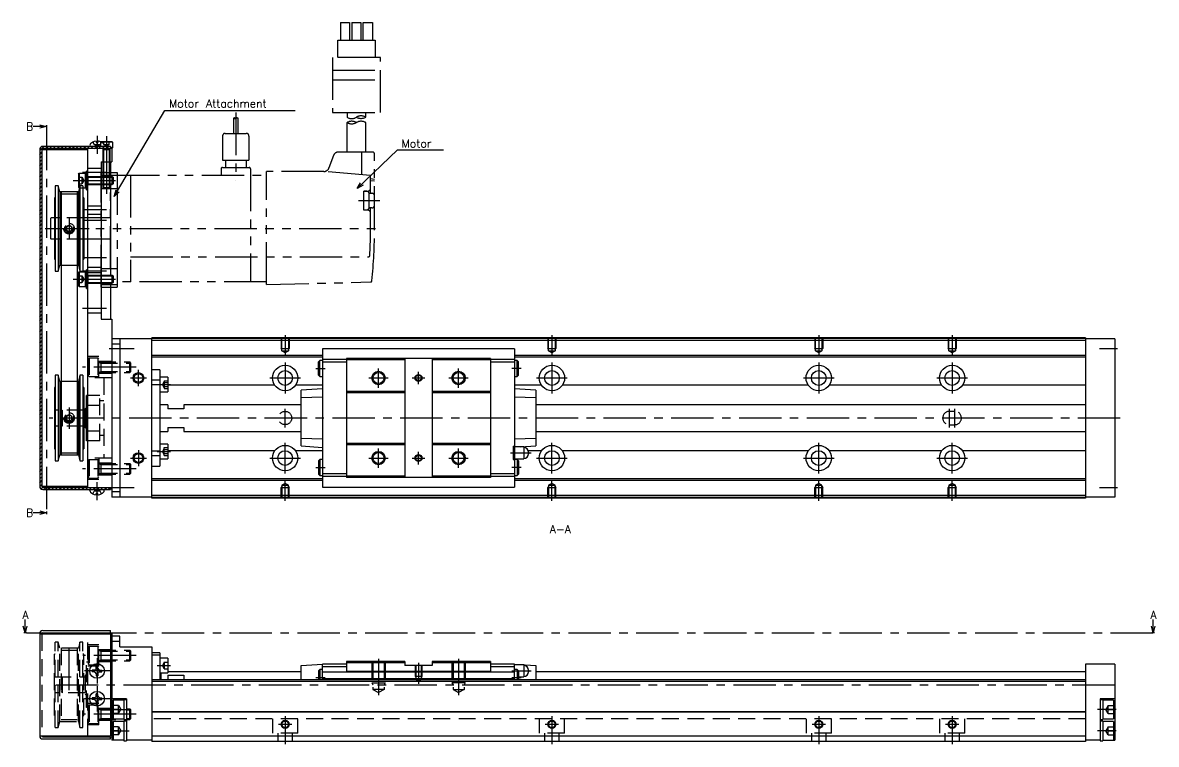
# Model space of a CAD drawing. Extents: x -2 to 671, y -8 to 279.
# Drawn here: x 246.4 to 671.3, y 9 to 279.5 of the extents above; entities that cross this region are included whole.
import ezdxf

# ---------------------------------------------------------------- set-up
doc = ezdxf.new("R2010")
doc.units = 0
doc.header["$LTSCALE"] = 0.5
for name, pattern in [('CENTER', [50.8, 31.75, -6.35, 6.35, -6.35]), ('DASHED', [19.05, 12.7, -6.35]), ('PHANTOM', [63.5, 31.75, -6.35, 6.35, -6.35, 6.35, -6.35])]:
    doc.linetypes.add(name, pattern=pattern)
for name, color, linetype in [('MSM_CENTER', 1, 'CENTER'), ('MSM_CONTINUOUS', 7, 'CONTINUOUS'), ('MSM_DASHED', 4, 'DASHED'), ('MSM_IMAGINARY', 6, 'PHANTOM'), ('MSM_NARROW', 5, 'CONTINUOUS'), ('MSM_PART_NUMBER', 7, 'CONTINUOUS')]:
    doc.layers.add(name, color=color, linetype=linetype)
doc.styles.get("Standard").update_dxf_attribs({"font": 'txt.shx', "height": 3, "bigfont": 'bigfont.shx'})

msp = doc.modelspace()

# ---------------------------------------------------------------- linework, layer by layer
at = {"layer": 'MSM_CENTER'}
for p, q in [((255.26, 240.06), (255.26, 96.3)), ((274.26, 237.06), (274.26, 230.3)), ((277.76, 236.9), (277.76, 215.3)), ((277.76, 223.3), (268.76, 223.3)), ((265.26, 220.3), (282.26, 220.3)), ((277.76, 209.3), (268.76, 209.3)), ((263.76, 206.3), (263.76, 198.3)), ((277.76, 205.3), (268.76, 205.3)), ((256.26, 202.3), (271.26, 202.3)), ((277.76, 191.3), (268.76, 191.3)), ((265.26, 183.3), (282.26, 183.3)), ((277.76, 186.3), (268.76, 186.3)), ((277.76, 172.3), (268.76, 172.3)), ((344.76, 162.3), (344.76, 154.79)), ((444.76, 162.3), (444.76, 154.79)), ((544.76, 162.3), (544.76, 154.79)), ((594.76, 162.3), (594.76, 154.79)), ((278.76, 157.3), (288.16, 157.3)), ((650.01, 157.3), (656.76, 157.3)), ((288.96, 150.3), (268.76, 150.3)), ((289.76, 143.3), (289.76, 149.3)), ((344.76, 152.05), (344.76, 140.55)), ((356.26, 149.8), (359.76, 149.8)), ((379.76, 142.67), (379.76, 149.92)), ((409.76, 142.67), (409.76, 149.92)), ((433.26, 149.8), (429.76, 149.8)), ((444.76, 152.05), (444.76, 140.55)), ((544.76, 152.05), (544.76, 140.55)), ((594.76, 152.05), (594.76, 140.55)), ((286.76, 146.3), (292.76, 146.3)), ((339.01, 146.3), (350.51, 146.3)), ((376.14, 146.3), (383.39, 146.3)), ((392.4, 146.3), (397.13, 146.3)), ((394.76, 143.93), (394.76, 148.66)), ((406.14, 146.3), (413.39, 146.3)), ((439.01, 146.3), (450.51, 146.3)), ((539.01, 146.3), (550.51, 146.3)), ((589.01, 146.3), (600.51, 146.3)), ((296.76, 143.85), (301.76, 143.85)), ((263.76, 135.3), (263.76, 127.3)), ((344.76, 127.8), (344.76, 134.8)), ((593.76, 127.8), (593.76, 134.8)), ((595.76, 127.8), (595.76, 134.8)), ((657.76, 131.3), (256.26, 131.3)), ((289.76, 119.3), (289.76, 113.3)), ((344.76, 110.55), (344.76, 122.05)), ((379.76, 112.67), (379.76, 119.92)), ((409.76, 112.67), (409.76, 119.92)), ((444.76, 110.55), (444.76, 122.05)), ((544.76, 110.55), (544.76, 122.05)), ((594.76, 110.55), (594.76, 122.05)), ((286.76, 116.3), (292.76, 116.3)), ((296.76, 118.74), (301.76, 118.74)), ((339.01, 116.3), (350.51, 116.3)), ((376.14, 116.3), (383.39, 116.3)), ((392.4, 116.3), (397.13, 116.3)), ((394.76, 113.93), (394.76, 118.66)), ((406.14, 116.3), (413.39, 116.3)), ((429.26, 118.2), (436.96, 118.2)), ((439.01, 116.3), (450.51, 116.3)), ((539.01, 116.3), (550.51, 116.3)), ((589.01, 116.3), (600.51, 116.3)), ((288.96, 112.3), (268.76, 112.3)), ((356.26, 112.8), (359.76, 112.8)), ((433.26, 112.8), (429.76, 112.8)), ((274.26, 100.54), (274.26, 107.3)), ((344.76, 100.3), (344.76, 107.81)), ((444.76, 100.3), (444.76, 107.81)), ((544.76, 100.3), (544.76, 107.81)), ((594.76, 100.3), (594.76, 107.81)), ((278.76, 105.3), (288.16, 105.3)), ((650.01, 105.3), (656.76, 105.3)), ((247.76, 50.8), (670.12, 50.8)), ((263.76, 29.3), (263.76, 47.05)), ((288.96, 42.3), (268.96, 42.3)), ((274.26, 41.25), (274.26, 31.75)), ((296.76, 38.55), (301.76, 38.55)), ((379.76, 41), (379.76, 27.41)), ((394.76, 39.5), (394.76, 31.69)), ((409.76, 41), (409.76, 27.41)), ((279.01, 36.5), (269.51, 36.5)), ((356.26, 34.1), (359.76, 34.1)), ((429.76, 36.5), (436.96, 36.5)), ((429.76, 34.1), (433.26, 34.1)), ((258.76, 31.3), (657.76, 31.3)), ((274.26, 30.85), (274.26, 21.35)), ((279.01, 26.1), (269.51, 26.1)), ((279.26, 22), (286.26, 22)), ((656.26, 22), (649.26, 22)), ((288.96, 20.3), (268.96, 20.3)), ((344.76, 19.5), (344.76, 9)), ((444.76, 19.5), (444.76, 9)), ((544.76, 19.5), (544.76, 9)), ((594.76, 19.5), (594.76, 9)), ((279.26, 14), (286.26, 14)), ((342.26, 16.5), (347.26, 16.5)), ((442.26, 16.5), (447.26, 16.5)), ((542.26, 16.5), (547.26, 16.5)), ((592.26, 16.5), (597.26, 16.5)), ((656.26, 14), (649.26, 14))]:
    msp.add_line(p, q, dxfattribs=at)
at = {"layer": 'MSM_CONTINUOUS'}
for p, q in [((255.26, 240.56), (250.26, 240.56)), ((252.76, 241.23), (255.26, 240.56)), ((255.26, 240.56), (252.76, 239.89)), ((255.26, 241.06), (255.26, 240.06)), ((273.93, 234.98), (273.95, 234.6)), ((273.95, 234.6), (274.58, 234.6)), ((274.59, 234.98), (274.58, 234.6)), ((275.67, 234.81), (275.76, 234.9)), ((275.76, 234.9), (279.76, 234.9)), ((280.01, 234.65), (275.98, 234.65)), ((279.76, 234.9), (280.01, 234.65)), ((280.01, 234.65), (280.01, 232.55)), ((252.76, 231.9), (252.76, 105.7)), ((253.56, 231.9), (253.56, 105.7)), ((253.56, 231.9), (270.76, 231.9)), ((279.26, 233.1), (253.96, 233.1)), ((279.76, 232.3), (253.96, 232.3)), ((270.76, 105.3), (270.76, 232.3)), ((271.55, 233.5), (271.51, 233.1)), ((276.98, 233.5), (277.01, 233.1)), ((279.26, 233.1), (279.26, 232.3)), ((280.01, 232.55), (279.26, 232.55)), ((279.76, 232.3), (280.01, 232.55)), ((279.76, 232.3), (279.76, 227.3)), ((275.76, 227.3), (275.76, 168.3)), ((275.76, 227.3), (279.76, 227.3)), ((276.46, 227.3), (276.46, 221.8)), ((279.06, 227.3), (279.06, 221.8)), ((279.26, 227.3), (279.26, 221.8)), ((267.26, 222.75), (267.56, 223.05)), ((267.26, 222.75), (267.26, 217.85)), ((267.56, 223.05), (269.96, 223.05)), ((267.56, 223.05), (267.56, 217.55)), ((270.26, 222.75), (269.96, 223.05)), ((269.96, 217.55), (269.96, 223.05)), ((270.26, 216.8), (270.26, 223.8)), ((270.76, 223.8), (270.26, 223.8)), ((275.76, 221.8), (279.99, 221.8)), ((279.99, 218.8), (279.99, 221.8)), ((279.99, 221.8), (280.26, 221.53)), ((280.26, 221.53), (280.26, 219.07)), ((259.66, 218.3), (258.62, 218.3)), ((258.62, 218.3), (258.62, 186.3)), ((260.26, 216.05), (259.66, 218.3)), ((259.66, 218.3), (259.66, 186.3)), ((267.86, 218.3), (267.26, 216.05)), ((267.56, 217.55), (267.26, 217.85)), ((267.56, 217.55), (267.66, 217.55)), ((267.86, 218.3), (267.86, 186.3)), ((268.9, 218.3), (267.86, 218.3)), ((268.9, 218.3), (268.9, 186.3)), ((268.9, 217.55), (269.96, 217.55)), ((270.26, 217.85), (269.96, 217.55)), ((270.26, 216.8), (270.76, 216.8)), ((275.76, 218.8), (279.99, 218.8)), ((276.46, 218.8), (276.46, 217.54)), ((279.06, 217.54), (276.46, 217.54)), ((276.7, 217.3), (276.46, 217.54)), ((278.82, 217.3), (276.7, 217.3)), ((278.82, 217.3), (279.06, 217.54)), ((279.06, 218.8), (279.06, 217.54)), ((279.26, 218.8), (279.26, 184.8)), ((280.26, 219.07), (279.99, 218.8)), ((258.26, 213.8), (258.26, 190.8)), ((258.62, 213.8), (258.26, 213.8)), ((260.26, 216.05), (260.26, 188.55)), ((267.26, 216.05), (260.26, 216.05)), ((260.76, 216.05), (260.76, 117.55)), ((266.76, 216.05), (266.76, 117.55)), ((267.26, 216.05), (267.26, 188.55)), ((269.26, 213.8), (268.9, 213.8)), ((269.26, 213.8), (269.26, 190.8)), ((258.26, 190.8), (258.62, 190.8)), ((259.66, 186.3), (260.26, 188.55)), ((260.26, 188.55), (260.76, 188.55)), ((266.76, 188.55), (267.26, 188.55)), ((267.26, 188.55), (267.86, 186.3)), ((268.9, 190.8), (269.26, 190.8)), ((258.62, 186.3), (259.66, 186.3)), ((267.26, 185.75), (267.56, 186.05)), ((267.26, 185.75), (267.26, 180.85)), ((267.56, 186.05), (267.56, 180.55)), ((267.56, 186.05), (269.96, 186.05)), ((267.86, 186.3), (268.9, 186.3)), ((270.26, 185.75), (269.96, 186.05)), ((269.96, 180.55), (269.96, 186.05)), ((270.76, 186.8), (270.26, 186.8)), ((270.26, 179.8), (270.26, 186.8)), ((275.76, 184.8), (279.99, 184.8)), ((279.99, 181.8), (279.99, 184.8)), ((279.99, 184.8), (280.26, 184.53)), ((280.26, 184.53), (280.26, 182.07)), ((267.56, 180.55), (267.26, 180.85)), ((267.56, 180.55), (269.96, 180.55)), ((270.26, 180.85), (269.96, 180.55)), ((270.26, 179.8), (270.76, 179.8)), ((275.76, 181.8), (279.99, 181.8)), ((279.26, 181.8), (279.26, 168.3)), ((280.26, 182.07), (279.99, 181.8)), ((275.76, 168.3), (279.76, 168.3)), ((279.76, 168.3), (279.76, 101.6)), ((294.76, 161), (279.76, 161)), ((282.76, 159), (279.76, 159)), ((282.76, 161), (282.76, 101.6)), ((644.76, 161.3), (294.76, 161.3)), ((294.76, 101.3), (294.76, 161.3)), ((644.76, 161.1), (294.76, 161.1)), ((644.76, 160.4), (294.76, 160.4)), ((644.76, 161.3), (644.76, 101.3)), ((655.76, 161), (644.76, 161)), ((655.76, 161), (655.76, 101.6)), ((358.76, 154.75), (294.76, 154.75)), ((358.76, 154.05), (294.76, 154.05)), ((430.76, 157.2), (358.76, 157.2)), ((358.76, 157.2), (358.76, 105.4)), ((367.76, 153.25), (358.76, 153.25)), ((421.76, 153.55), (367.76, 153.55)), ((367.76, 153.55), (367.76, 109.05)), ((389.66, 153.05), (367.76, 153.05)), ((389.66, 153.55), (389.66, 109.05)), ((399.86, 153.55), (399.86, 109.05)), ((421.76, 153.05), (399.86, 153.05)), ((421.76, 153.55), (421.76, 109.05)), ((430.76, 153.25), (421.76, 153.25)), ((430.76, 157.2), (430.76, 105.4)), ((644.76, 154.75), (430.76, 154.75)), ((644.76, 154.05), (430.76, 154.05)), ((297.76, 149.3), (294.76, 149.3)), ((297.76, 149.3), (297.76, 113.3)), ((357.76, 152.8), (357.26, 152.3)), ((357.26, 147.3), (357.26, 152.3)), ((358.76, 152.8), (357.76, 152.8)), ((357.76, 146.8), (357.76, 152.8)), ((367.76, 152.25), (358.76, 152.25)), ((430.76, 152.25), (421.76, 152.25)), ((431.76, 152.8), (430.76, 152.8)), ((432.26, 152.3), (431.76, 152.8)), ((431.76, 146.8), (431.76, 152.8)), ((432.26, 147.3), (432.26, 152.3)), ((259.66, 147.3), (258.62, 147.3)), ((258.62, 147.3), (258.62, 115.3)), ((260.26, 145.05), (259.66, 147.3)), ((259.66, 147.3), (259.66, 115.3)), ((260.26, 145.05), (260.26, 117.55)), ((260.76, 145.05), (260.26, 145.05)), ((267.26, 145.05), (266.76, 145.05)), ((267.86, 147.3), (267.26, 145.05)), ((267.26, 145.05), (267.26, 117.55)), ((267.86, 147.3), (267.86, 115.3)), ((268.9, 147.3), (267.86, 147.3)), ((268.9, 147.3), (268.9, 115.3)), ((297.76, 145.43), (294.76, 145.43)), ((300.76, 146.6), (297.76, 146.6)), ((300.76, 146.6), (300.76, 141.1)), ((357.26, 147.3), (357.76, 146.8)), ((357.76, 146.8), (358.76, 146.8)), ((430.76, 146.8), (431.76, 146.8)), ((431.76, 146.8), (432.26, 147.3)), ((258.26, 142.8), (258.26, 119.8)), ((258.62, 142.8), (258.26, 142.8)), ((269.26, 142.8), (268.9, 142.8)), ((269.26, 142.8), (269.26, 119.8)), ((297.76, 143.68), (294.76, 143.68)), ((297.76, 141.1), (300.76, 141.1)), ((340.81, 143.66), (300.76, 143.66)), ((358.76, 143.66), (348.71, 143.66)), ((358.76, 142.3), (350.76, 141.77)), ((350.76, 120.83), (350.76, 141.77)), ((389.66, 141.3), (367.76, 141.3)), ((389.66, 140.8), (367.76, 140.8)), ((421.76, 141.3), (399.86, 141.3)), ((421.76, 140.8), (399.86, 140.8)), ((440.81, 143.66), (430.76, 143.66)), ((438.76, 141.77), (430.76, 142.3)), ((438.76, 141.77), (438.76, 120.83)), ((540.81, 143.66), (448.71, 143.66)), ((590.81, 143.66), (548.71, 143.66)), ((644.76, 143.66), (598.71, 143.66)), ((270.26, 122.8), (270.26, 139.8)), ((270.76, 139.8), (270.26, 139.8)), ((270.26, 136.12), (270.76, 136.12)), ((300.76, 136.3), (297.76, 136.3)), ((300.76, 136.3), (300.76, 134.8)), ((306.76, 136.3), (306.76, 134.8)), ((350.76, 136.3), (306.76, 136.3)), ((358.76, 139.16), (350.76, 138.9)), ((438.76, 138.9), (430.76, 139.16)), ((644.76, 136.3), (438.76, 136.3)), ((269.26, 134.3), (269.76, 134.3)), ((270.26, 135.3), (269.76, 134.8)), ((269.76, 134.8), (269.76, 127.8)), ((306.76, 134.8), (300.76, 134.8)), ((269.76, 128.3), (269.26, 128.3)), ((269.76, 127.8), (270.26, 127.3)), ((300.76, 127.8), (306.76, 127.8)), ((300.76, 127.8), (300.76, 126.3)), ((306.76, 127.8), (306.76, 126.3)), ((270.26, 126.48), (270.76, 126.48)), ((297.76, 126.3), (300.76, 126.3)), ((306.76, 126.3), (350.76, 126.3)), ((350.76, 123.7), (358.76, 123.44)), ((430.76, 123.44), (438.76, 123.7)), ((438.76, 126.3), (644.76, 126.3)), ((258.26, 119.8), (258.62, 119.8)), ((268.9, 119.8), (269.26, 119.8)), ((270.76, 122.8), (270.26, 122.8)), ((300.76, 121.49), (297.76, 121.49)), ((300.76, 121.49), (300.76, 115.99)), ((350.76, 120.83), (358.76, 120.3)), ((389.66, 121.8), (367.76, 121.8)), ((389.66, 121.3), (367.76, 121.3)), ((421.76, 121.8), (399.86, 121.8)), ((421.76, 121.3), (399.86, 121.3)), ((430.26, 120.7), (430.26, 115.7)), ((430.26, 120.7), (430.76, 120.7)), ((430.76, 119.7), (430.26, 119.7)), ((434.21, 120.45), (430.76, 120.45)), ((433.02, 120.45), (438.76, 120.83)), ((434.21, 120.45), (434.21, 115.95)), ((258.62, 115.3), (259.66, 115.3)), ((259.66, 115.3), (260.26, 117.55)), ((260.26, 117.55), (267.26, 117.55)), ((267.26, 117.55), (267.86, 115.3)), ((267.86, 115.3), (268.9, 115.3)), ((297.76, 118.92), (294.76, 118.92)), ((297.76, 117.17), (294.76, 117.17)), ((297.76, 115.99), (300.76, 115.99)), ((340.81, 118.94), (300.76, 118.94)), ((358.76, 118.94), (348.71, 118.94)), ((357.76, 115.8), (357.26, 115.3)), ((357.26, 115.3), (357.26, 110.3)), ((357.76, 115.8), (357.76, 109.8)), ((358.76, 115.8), (357.76, 115.8)), ((430.26, 116.7), (430.76, 116.7)), ((430.26, 115.7), (430.76, 115.7)), ((430.76, 115.95), (434.21, 115.95)), ((431.76, 115.8), (430.76, 115.8)), ((431.76, 115.8), (431.76, 109.8)), ((432.26, 115.3), (431.76, 115.8)), ((432.26, 115.3), (432.26, 110.3)), ((440.81, 118.94), (435.9, 118.94)), ((435.96, 118.5), (435.96, 117.9)), ((540.81, 118.94), (448.71, 118.94)), ((590.81, 118.94), (548.71, 118.94)), ((644.76, 118.94), (598.71, 118.94)), ((294.76, 113.3), (297.76, 113.3)), ((358.76, 108.55), (294.76, 108.55)), ((358.76, 107.85), (294.76, 107.85)), ((357.26, 110.3), (357.76, 109.8)), ((357.76, 109.8), (358.76, 109.8)), ((367.76, 110.35), (358.76, 110.35)), ((367.76, 109.35), (358.76, 109.35)), ((389.66, 109.55), (367.76, 109.55)), ((421.76, 109.05), (367.76, 109.05)), ((421.76, 109.55), (399.86, 109.55)), ((430.76, 110.35), (421.76, 110.35)), ((430.76, 109.35), (421.76, 109.35)), ((430.76, 109.8), (431.76, 109.8)), ((644.76, 108.55), (430.76, 108.55)), ((644.76, 107.85), (430.76, 107.85)), ((431.76, 109.8), (432.26, 110.3)), ((253.56, 105.7), (270.76, 105.7)), ((253.96, 105.3), (279.76, 105.3)), ((253.96, 104.5), (279.26, 104.5)), ((271.55, 104.1), (271.51, 104.5)), ((273.93, 102.62), (273.95, 103)), ((274.58, 103), (273.95, 103)), ((274.59, 102.62), (274.58, 103)), ((276.98, 104.1), (277.01, 104.5)), ((279.26, 105.3), (279.26, 104.5)), ((282.76, 103.6), (279.76, 103.6)), ((644.76, 102.2), (294.76, 102.2)), ((358.76, 105.4), (430.76, 105.4)), ((294.76, 101.6), (279.76, 101.6)), ((644.76, 101.5), (294.76, 101.5)), ((644.76, 101.3), (294.76, 101.3)), ((655.76, 101.6), (644.76, 101.6)), ((255.26, 95.8), (250.26, 95.8)), ((252.76, 96.47), (255.26, 95.8)), ((255.26, 95.8), (252.76, 95.13)), ((255.26, 96.3), (255.26, 95.3)), ((247.26, 50.8), (247.26, 55.8)), ((670.12, 50.8), (670.12, 55.8)), ((247.26, 50.8), (246.59, 53.3)), ((247.93, 53.3), (247.26, 50.8)), ((253.96, 51.6), (279.26, 51.6)), ((279.26, 50.8), (279.26, 51.6)), ((670.12, 50.8), (669.45, 53.3)), ((670.79, 53.3), (670.12, 50.8)), ((247.76, 50.8), (246.76, 50.8)), ((252.76, 50.4), (279.26, 50.4)), ((252.76, 50.4), (252.76, 12.2)), ((253.96, 50.8), (279.76, 50.8)), ((270.76, 50.4), (270.76, 50.8)), ((279.26, 50.4), (279.26, 12.2)), ((279.76, 50.8), (279.76, 10.5)), ((282.76, 49.5), (279.76, 49.5)), ((282.76, 47.5), (279.76, 47.5)), ((282.76, 45.5), (282.76, 49.5)), ((670.62, 50.8), (669.62, 50.8)), ((282.76, 45.5), (294.76, 45.5)), ((294.76, 45.5), (294.76, 10)), ((297.76, 43.3), (294.76, 43.3)), ((297.76, 43.3), (297.76, 33.2)), ((273.93, 37.42), (273.95, 38.27)), ((274.59, 37.42), (274.58, 38.27)), ((297.76, 42.45), (294.76, 42.45)), ((300.76, 41.3), (297.76, 41.3)), ((300.76, 41.3), (300.76, 35.8)), ((350.76, 38.5), (358.76, 39)), ((350.76, 33.2), (350.76, 38.5)), ((367.76, 39), (358.76, 39)), ((358.76, 33.2), (358.76, 39)), ((367.76, 40), (367.76, 36.29)), ((389.66, 40), (367.76, 40)), ((389.66, 39.5), (367.76, 39.5)), ((389.66, 40), (389.66, 38.5)), ((399.86, 38.5), (389.66, 38.5)), ((421.76, 40), (399.86, 40)), ((399.86, 40), (399.86, 38.5)), ((421.76, 39.5), (399.86, 39.5)), ((421.76, 40), (421.76, 36.29)), ((430.76, 39), (421.76, 39)), ((430.76, 39), (438.76, 38.5)), ((430.76, 33.2), (430.76, 39)), ((434.21, 38.75), (430.76, 38.75)), ((434.21, 38.75), (434.21, 34.25)), ((438.76, 38.5), (438.76, 33.2)), ((644.76, 39), (644.76, 10)), ((655.76, 39), (644.76, 39)), ((655.76, 39), (655.76, 10.5)), ((273.34, 36.83), (272.49, 36.82)), ((273.34, 36.17), (272.49, 36.18)), ((273.34, 36.83), (273.74, 37.02)), ((273.34, 36.17), (273.74, 35.98)), ((273.93, 37.42), (273.74, 37.02)), ((273.93, 35.58), (273.74, 35.98)), ((273.93, 35.58), (273.95, 34.73)), ((274.59, 35.58), (274.58, 34.73)), ((274.59, 37.42), (274.78, 37.02)), ((274.59, 35.58), (274.78, 35.98)), ((275.19, 36.83), (274.78, 37.02)), ((275.19, 36.17), (274.78, 35.98)), ((275.19, 36.83), (276.03, 36.82)), ((275.19, 36.17), (276.03, 36.18)), ((297.76, 35.8), (300.76, 35.8)), ((298.26, 33.2), (298.26, 35.8)), ((300.76, 36.3), (350.76, 36.3)), ((300.76, 34.87), (306.76, 34.87)), ((300.76, 34.87), (300.76, 33.2)), ((306.76, 34.87), (306.76, 33.2)), ((357.76, 37.1), (357.26, 36.6)), ((357.26, 36.6), (357.26, 33.2)), ((358.76, 37.1), (357.76, 37.1)), ((357.76, 37.1), (357.76, 33.2)), ((367.76, 38), (358.76, 38)), ((430.76, 36), (358.76, 36)), ((421.76, 36.29), (367.76, 36.29)), ((430.76, 38), (421.76, 38)), ((431.76, 37.1), (430.76, 37.1)), ((432.26, 36.6), (431.76, 37.1)), ((431.76, 37.1), (431.76, 33.2)), ((432.26, 36.6), (432.26, 33.2)), ((432.26, 34.25), (434.21, 34.25)), ((435.96, 36.8), (435.96, 36.2)), ((438.76, 36.3), (644.76, 36.3)), ((644.76, 33.2), (294.76, 33.2)), ((644.76, 32.5), (294.76, 32.5)), ((430.76, 33.5), (358.76, 33.5)), ((273.34, 26.43), (272.49, 26.42)), ((273.34, 25.77), (272.49, 25.78)), ((273.34, 26.43), (273.74, 26.62)), ((273.34, 25.77), (273.74, 25.58)), ((273.93, 27.02), (273.74, 26.62)), ((273.93, 25.18), (273.74, 25.58)), ((273.93, 27.02), (273.95, 27.87)), ((274.59, 27.02), (274.58, 27.87)), ((274.59, 27.02), (274.78, 26.62)), ((274.59, 25.18), (274.78, 25.58)), ((275.19, 26.43), (274.78, 26.62)), ((275.19, 25.77), (274.78, 25.58)), ((275.19, 26.43), (276.03, 26.42)), ((275.19, 25.77), (276.03, 25.78)), ((285.26, 26), (279.76, 26)), ((284.26, 25.5), (280.26, 25.5)), ((280.26, 25.5), (280.26, 18.5)), ((285.26, 25.65), (284.26, 25.65)), ((284.26, 25.65), (284.26, 18.35)), ((285.26, 26), (285.26, 10.35)), ((655.76, 26), (650.26, 26)), ((650.26, 26), (650.26, 10.35)), ((651.26, 25.65), (650.26, 25.65)), ((651.26, 25.65), (651.26, 18.35)), ((655.26, 25.5), (651.26, 25.5)), ((655.26, 25.5), (655.26, 18.5)), ((273.93, 25.18), (273.95, 24.33)), ((274.59, 25.18), (274.58, 24.33)), ((280.26, 18.5), (284.26, 18.5)), ((284.26, 17.5), (280.26, 17.5)), ((280.26, 17.5), (280.26, 10.5)), ((284.26, 18.35), (285.26, 18.35)), ((285.26, 17.65), (284.26, 17.65)), ((284.26, 17.65), (284.26, 10.35)), ((644.76, 21.2), (294.76, 21.2)), ((644.76, 21), (294.76, 21)), ((650.26, 18.35), (651.26, 18.35)), ((651.26, 17.65), (650.26, 17.65)), ((651.26, 18.5), (655.26, 18.5)), ((651.26, 17.65), (651.26, 10.35)), ((655.26, 17.5), (651.26, 17.5)), ((655.26, 17.5), (655.26, 10.5)), ((252.76, 12.2), (279.26, 12.2)), ((253.96, 11.8), (279.76, 11.8)), ((253.96, 11), (279.26, 11)), ((270.76, 11.8), (270.76, 12.2)), ((279.26, 11), (279.26, 11.8)), ((284.26, 10.5), (279.76, 10.5)), ((284.26, 10.35), (285.26, 10.35)), ((294.76, 10.5), (285.26, 10.5)), ((644.76, 12), (294.76, 12)), ((644.76, 10), (294.76, 10)), ((650.26, 10.5), (644.76, 10.5)), ((650.26, 10.35), (651.26, 10.35)), ((651.26, 10.5), (655.76, 10.5))]:
    msp.add_line(p, q, dxfattribs=at)
for centre, radius in [((344.76, 146.3), 4.75), ((344.76, 146.3), 2.75), ((444.76, 146.3), 4.75), ((444.76, 146.3), 2.75), ((544.76, 146.3), 4.75), ((544.76, 146.3), 2.75), ((594.76, 146.3), 4.75), ((594.76, 146.3), 2.75), ((289.76, 146.3), 1.62), ((379.76, 146.3), 2.07), ((394.76, 146.3), 1.06), ((409.76, 146.3), 2.07), ((344.76, 116.3), 4.75), ((344.76, 116.3), 2.75), ((444.76, 116.3), 4.75), ((444.76, 116.3), 2.75), ((544.76, 116.3), 4.75), ((544.76, 116.3), 2.75), ((594.76, 116.3), 4.75), ((594.76, 116.3), 2.75), ((289.76, 116.3), 1.62), ((379.76, 116.3), 2.07), ((394.76, 116.3), 1.06), ((409.76, 116.3), 2.07), ((274.26, 36.5), 2.75), ((274.26, 26.1), 2.75), ((344.76, 16.5), 1.23), ((444.76, 16.5), 1.23), ((544.76, 16.5), 1.23), ((594.76, 16.5), 1.23)]:
    msp.add_circle(centre, radius, dxfattribs=at)
for centre, radius, start, end in [((272.54, 233.42), 1, 133.4267, 175), ((274.26, 231.6), 3.5, 98.5396, 133.4267), ((273.73, 234.78), 0.284, 44.1872, 87.0617), ((274.8, 234.78), 0.284, 92.9383, 135.8128), ((274.26, 231.6), 3.5, 46.5733, 81.4604), ((275.98, 233.42), 1, 5, 46.5733), ((253.96, 231.9), 1.2, 90, 180), ((253.96, 231.9), 0.4, 90, 180), ((434.21, 118.5), 1.75, 0, 90), ((434.21, 117.9), 1.75, 270, 0), ((253.96, 105.7), 1.2, 180, 270), ((253.96, 105.7), 0.4, 180, 270), ((272.54, 104.18), 1, 185, 226.5733), ((274.26, 106), 3.5, 226.5733, 261.4604), ((273.73, 102.82), 0.284, 272.9383, 315.8128), ((274.8, 102.82), 0.284, 224.1872, 267.0617), ((274.26, 106), 3.5, 278.5396, 313.4267), ((275.98, 104.18), 1, 313.4267, 355), ((253.96, 50.4), 1.2, 90, 180), ((253.96, 50.4), 0.4, 90, 180), ((274.26, 36.5), 1.8, 79.8876, 100.1124), ((434.21, 36.8), 1.75, 0, 90), ((274.26, 36.5), 1.8, 169.8876, 190.1124), ((274.26, 36.5), 1.8, 259.8876, 280.1124), ((274.26, 36.5), 1.8, 349.8876, 10.1124), ((434.21, 36.2), 1.75, 270, 0), ((274.26, 26.1), 1.8, 169.8876, 190.1124), ((274.26, 26.1), 1.8, 79.8876, 100.1124), ((274.26, 26.1), 1.8, 349.8876, 10.1124), ((274.26, 26.1), 1.8, 259.8876, 280.1124), ((253.96, 12.2), 1.2, 180, 270), ((253.96, 12.2), 0.4, 180, 270)]:
    msp.add_arc(centre, radius, start, end, dxfattribs=at)
at = {"layer": 'MSM_DASHED'}
for p, q in [((272.65, 234.71), (273.12, 233.77)), ((274.26, 233.17), (273.12, 233.77)), ((273.12, 233.77), (275.41, 233.77)), ((274.26, 233.17), (275.41, 233.77)), ((275.87, 234.71), (275.41, 233.77)), ((275.51, 234.65), (275.67, 234.81)), ((275.51, 234.65), (275.51, 233.1)), ((275.98, 234.65), (275.51, 234.65)), ((276.76, 233.8), (276.76, 234.9)), ((276.76, 233.8), (278.76, 233.8)), ((277.76, 233.22), (276.76, 233.8)), ((277.76, 234.9), (277.76, 233.8)), ((278.76, 233.8), (277.76, 233.22)), ((278.76, 233.8), (278.76, 234.9)), ((276.46, 232.2), (276.46, 227.3)), ((279.06, 231.81), (276.46, 231.81)), ((276.7, 231.81), (276.7, 227.3)), ((278.82, 231.81), (278.82, 227.3)), ((279.06, 232.2), (279.06, 227.3)), ((267.26, 221.55), (268.56, 221.55)), ((268.56, 221.55), (268.56, 219.05)), ((268.56, 221.55), (269.28, 220.3)), ((270.76, 224.9), (275.76, 224.9)), ((270.76, 221.8), (275.76, 221.8)), ((270.76, 221.55), (270.8, 221.53)), ((270.8, 221.8), (270.8, 218.8)), ((270.8, 221.53), (275.76, 221.53)), ((267.26, 220.3), (268.56, 220.3)), ((267.26, 219.05), (268.56, 219.05)), ((267.66, 217.55), (268.9, 217.55)), ((269.28, 220.3), (268.56, 219.05)), ((270.76, 219.05), (270.8, 219.07)), ((270.76, 218.8), (275.76, 218.8)), ((270.8, 219.07), (275.76, 219.07)), ((260.76, 215.29), (266.76, 215.29)), ((270.76, 210.8), (275.76, 210.8)), ((269.26, 206.3), (258.26, 206.3)), ((270.76, 207.7), (275.76, 207.7)), ((263.76, 203.45), (262.76, 202.88)), ((262.76, 202.88), (262.76, 201.72)), ((262.76, 201.72), (263.76, 201.15)), ((264.76, 202.88), (263.76, 203.45)), ((263.76, 201.15), (264.76, 201.72)), ((264.76, 201.72), (264.76, 202.88)), ((269.26, 198.3), (258.26, 198.3)), ((260.76, 188.55), (266.76, 188.55)), ((270.76, 187.9), (275.76, 187.9)), ((267.26, 184.55), (268.56, 184.55)), ((267.26, 183.3), (268.56, 183.3)), ((268.56, 184.55), (268.56, 182.05)), ((268.56, 184.55), (269.28, 183.3)), ((269.28, 183.3), (268.56, 182.05)), ((270.76, 185.8), (275.76, 185.8)), ((270.76, 184.8), (275.76, 184.8)), ((270.76, 184.55), (270.8, 184.53)), ((270.8, 184.8), (270.8, 181.8)), ((270.8, 184.53), (275.76, 184.53)), ((267.26, 182.05), (268.56, 182.05)), ((270.76, 182.05), (270.8, 182.07)), ((270.76, 181.8), (275.76, 181.8)), ((270.8, 182.07), (275.76, 182.07)), ((270.76, 170.7), (275.76, 170.7)), ((343.26, 161.3), (343.26, 157.3)), ((343.53, 156.83), (343.26, 157.3)), ((343.26, 157.3), (346.26, 157.3)), ((343.53, 156.5), (343.53, 161.3)), ((345.99, 161.3), (345.99, 156.5)), ((345.99, 156.83), (346.26, 157.3)), ((346.26, 161.3), (346.26, 157.3)), ((443.26, 161.3), (443.26, 157.3)), ((443.53, 156.83), (443.26, 157.3)), ((443.26, 157.3), (446.26, 157.3)), ((443.53, 156.5), (443.53, 161.3)), ((445.99, 161.3), (445.99, 156.5)), ((445.99, 156.83), (446.26, 157.3)), ((446.26, 161.3), (446.26, 157.3)), ((543.26, 161.3), (543.26, 157.3)), ((543.53, 156.83), (543.26, 157.3)), ((543.26, 157.3), (546.26, 157.3)), ((543.53, 156.5), (543.53, 161.3)), ((545.99, 161.3), (545.99, 156.5)), ((545.99, 156.83), (546.26, 157.3)), ((546.26, 161.3), (546.26, 157.3)), ((593.26, 161.3), (593.26, 157.3)), ((593.53, 156.83), (593.26, 157.3)), ((593.26, 157.3), (596.26, 157.3)), ((593.53, 156.5), (593.53, 161.3)), ((595.99, 161.3), (595.99, 156.5)), ((595.99, 156.83), (596.26, 157.3)), ((596.26, 161.3), (596.26, 157.3)), ((274.96, 154.3), (270.76, 154.3)), ((270.96, 153.4), (271.36, 153.8)), ((270.96, 153.4), (270.96, 147.2)), ((271.36, 153.8), (271.36, 146.8)), ((271.36, 153.8), (274.56, 153.8)), ((274.56, 153.8), (274.56, 146.8)), ((274.96, 153.4), (274.56, 153.8)), ((274.96, 146.3), (274.96, 154.3)), ((343.53, 156.5), (345.99, 156.5)), ((344.76, 155.79), (343.53, 156.5)), ((345.99, 156.5), (344.76, 155.79)), ((443.53, 156.5), (445.99, 156.5)), ((444.76, 155.79), (443.53, 156.5)), ((445.99, 156.5), (444.76, 155.79)), ((543.53, 156.5), (545.99, 156.5)), ((544.76, 155.79), (543.53, 156.5)), ((545.99, 156.5), (544.76, 155.79)), ((593.53, 156.5), (595.99, 156.5)), ((594.76, 155.79), (593.53, 156.5)), ((595.99, 156.5), (594.76, 155.79)), ((274.96, 152.55), (279.76, 152.55)), ((274.96, 152.3), (286.58, 152.3)), ((274.96, 152.3), (275.62, 151.92)), ((275.62, 152.3), (275.62, 148.3)), ((275.62, 151.92), (286.96, 151.92)), ((286.58, 148.3), (286.58, 152.3)), ((286.96, 151.92), (286.58, 152.3)), ((286.96, 148.68), (286.96, 151.92)), ((266.76, 145.05), (260.76, 145.05)), ((279.76, 146.3), (270.76, 146.3)), ((271.36, 146.8), (270.96, 147.2)), ((271.36, 146.8), (274.56, 146.8)), ((274.56, 146.8), (274.96, 147.2)), ((274.96, 148.3), (275.62, 148.68)), ((274.96, 148.3), (286.58, 148.3)), ((274.96, 148.05), (279.76, 148.05)), ((275.62, 148.68), (286.96, 148.68)), ((276.76, 146.3), (276.76, 116.3)), ((286.58, 148.3), (286.96, 148.68)), ((299.46, 145.1), (298.74, 143.85)), ((299.46, 145.3), (300.76, 145.3)), ((299.46, 145.3), (299.46, 142.41)), ((299.46, 144.58), (300.76, 144.58)), ((299.46, 142.6), (298.74, 143.85)), ((299.46, 143.13), (300.76, 143.13)), ((299.46, 142.41), (300.76, 142.41)), ((275.26, 139.8), (270.76, 139.8)), ((270.76, 136.12), (275.26, 136.12)), ((275.26, 122.8), (275.26, 139.8)), ((276.76, 137.8), (275.26, 137.8)), ((269.26, 134.3), (258.26, 134.3)), ((261.26, 134.3), (260.76, 133.8)), ((261.26, 128.3), (261.26, 134.3)), ((263.76, 132.45), (262.76, 131.88)), ((262.76, 131.88), (262.76, 130.72)), ((264.76, 131.88), (263.76, 132.45)), ((264.76, 130.72), (264.76, 131.88)), ((595.76, 133.8), (593.76, 133.8)), ((269.26, 128.3), (258.26, 128.3)), ((260.76, 128.8), (261.26, 128.3)), ((262.76, 130.72), (263.76, 130.15)), ((263.76, 130.15), (264.76, 130.72)), ((593.76, 128.8), (595.76, 128.8)), ((270.76, 126.48), (275.26, 126.48)), ((276.76, 124.8), (275.26, 124.8)), ((275.26, 122.8), (270.76, 122.8)), ((299.46, 119.99), (298.74, 118.74)), ((299.46, 120.19), (300.76, 120.19)), ((299.46, 117.3), (299.46, 120.19)), ((299.46, 119.47), (300.76, 119.47)), ((260.76, 118.31), (266.76, 118.31)), ((279.76, 116.3), (270.76, 116.3)), ((270.96, 115.4), (271.36, 115.8)), ((270.96, 115.4), (270.96, 109.2)), ((271.36, 115.8), (274.56, 115.8)), ((271.36, 115.8), (271.36, 108.8)), ((274.96, 115.4), (274.56, 115.8)), ((274.56, 115.8), (274.56, 108.8)), ((274.96, 116.3), (274.96, 108.3)), ((299.46, 117.49), (298.74, 118.74)), ((299.46, 118.02), (300.76, 118.02)), ((299.46, 117.3), (300.76, 117.3)), ((274.96, 114.55), (279.76, 114.55)), ((274.96, 114.3), (286.58, 114.3)), ((274.96, 114.3), (275.62, 113.92)), ((274.96, 110.3), (275.62, 110.68)), ((275.62, 114.3), (275.62, 110.3)), ((275.62, 113.92), (286.96, 113.92)), ((275.62, 110.68), (286.96, 110.68)), ((286.58, 110.3), (286.58, 114.3)), ((286.96, 113.92), (286.58, 114.3)), ((286.58, 110.3), (286.96, 110.68)), ((286.96, 110.68), (286.96, 113.92)), ((274.96, 108.3), (270.76, 108.3)), ((271.36, 108.8), (270.96, 109.2)), ((271.36, 108.8), (274.56, 108.8)), ((274.56, 108.8), (274.96, 109.2)), ((274.96, 110.3), (286.58, 110.3)), ((274.96, 110.05), (279.76, 110.05)), ((344.76, 106.81), (343.53, 106.1)), ((345.99, 106.1), (344.76, 106.81)), ((444.76, 106.81), (443.53, 106.1)), ((445.99, 106.1), (444.76, 106.81)), ((544.76, 106.81), (543.53, 106.1)), ((545.99, 106.1), (544.76, 106.81)), ((594.76, 106.81), (593.53, 106.1)), ((595.99, 106.1), (594.76, 106.81)), ((272.65, 102.89), (273.12, 103.83)), ((274.26, 104.43), (273.12, 103.83)), ((275.41, 103.83), (273.12, 103.83)), ((274.26, 104.43), (275.41, 103.83)), ((275.87, 102.89), (275.41, 103.83)), ((343.53, 105.77), (343.26, 105.3)), ((343.26, 101.3), (343.26, 105.3)), ((343.26, 105.3), (346.26, 105.3)), ((343.53, 106.1), (343.53, 101.3)), ((343.53, 106.1), (345.99, 106.1)), ((345.99, 101.3), (345.99, 106.1)), ((345.99, 105.77), (346.26, 105.3)), ((346.26, 101.3), (346.26, 105.3)), ((443.53, 105.77), (443.26, 105.3)), ((443.26, 101.3), (443.26, 105.3)), ((443.26, 105.3), (446.26, 105.3)), ((443.53, 106.1), (443.53, 101.3)), ((443.53, 106.1), (445.99, 106.1)), ((445.99, 101.3), (445.99, 106.1)), ((445.99, 105.77), (446.26, 105.3)), ((446.26, 101.3), (446.26, 105.3)), ((543.53, 105.77), (543.26, 105.3)), ((543.26, 101.3), (543.26, 105.3)), ((543.26, 105.3), (546.26, 105.3)), ((543.53, 106.1), (543.53, 101.3)), ((543.53, 106.1), (545.99, 106.1)), ((545.99, 101.3), (545.99, 106.1)), ((545.99, 105.77), (546.26, 105.3)), ((546.26, 101.3), (546.26, 105.3)), ((593.53, 105.77), (593.26, 105.3)), ((593.26, 101.3), (593.26, 105.3)), ((593.26, 105.3), (596.26, 105.3)), ((593.53, 106.1), (593.53, 101.3)), ((593.53, 106.1), (595.99, 106.1)), ((595.99, 101.3), (595.99, 106.1)), ((595.99, 105.77), (596.26, 105.3)), ((596.26, 101.3), (596.26, 105.3)), ((253.56, 50.4), (253.56, 12.2)), ((258.62, 15.3), (258.62, 47.3)), ((259.66, 47.3), (258.62, 47.3)), ((259.66, 15.3), (259.66, 47.3)), ((260.26, 45.05), (259.66, 47.3)), ((267.86, 47.3), (267.26, 45.05)), ((267.86, 15.3), (267.86, 47.3)), ((268.9, 47.3), (267.86, 47.3)), ((268.9, 15.3), (268.9, 47.3)), ((270.76, 12.2), (270.76, 50.4)), ((258.26, 19.8), (258.26, 42.8)), ((258.62, 42.8), (258.26, 42.8)), ((267.26, 45.05), (260.26, 45.05)), ((260.26, 17.55), (260.26, 45.05)), ((260.76, 45.05), (260.76, 17.55)), ((260.76, 44.29), (266.76, 44.29)), ((266.76, 45.05), (266.76, 17.55)), ((267.26, 17.55), (267.26, 45.05)), ((269.26, 42.8), (268.9, 42.8)), ((269.26, 19.8), (269.26, 42.8)), ((274.96, 46.3), (270.76, 46.3)), ((270.96, 45.4), (271.36, 45.8)), ((270.96, 45.4), (270.96, 39.2)), ((271.36, 45.8), (271.36, 38.8)), ((271.36, 45.8), (274.56, 45.8)), ((274.96, 45.4), (274.56, 45.8)), ((274.56, 45.8), (274.56, 38.8)), ((274.96, 38.3), (274.96, 46.3)), ((274.96, 44.55), (279.76, 44.55)), ((274.96, 44.3), (286.58, 44.3)), ((274.96, 44.3), (275.62, 43.92)), ((275.62, 44.3), (275.62, 40.3)), ((275.62, 43.92), (286.96, 43.92)), ((286.58, 40.3), (286.58, 44.3)), ((286.96, 43.92), (286.58, 44.3)), ((286.96, 40.68), (286.96, 43.92)), ((270.26, 22.8), (270.26, 39.8)), ((270.76, 39.8), (270.26, 39.8)), ((274.96, 38.3), (270.76, 38.3)), ((271.36, 38.8), (270.96, 39.2)), ((271.36, 38.8), (274.56, 38.8)), ((274.56, 38.8), (274.96, 39.2)), ((274.96, 40.3), (275.62, 40.68)), ((274.96, 40.3), (286.58, 40.3)), ((274.96, 40.05), (279.76, 40.05)), ((275.62, 40.68), (286.96, 40.68)), ((286.58, 40.3), (286.96, 40.68)), ((299.46, 39.8), (298.74, 38.55)), ((299.46, 37.3), (298.74, 38.55)), ((299.46, 39.8), (300.76, 39.8)), ((299.46, 39.8), (299.46, 37.3)), ((299.46, 38.55), (300.76, 38.55)), ((377.26, 40), (377.26, 32)), ((377.69, 40), (377.69, 29.6)), ((381.83, 40), (381.83, 29.6)), ((382.26, 40), (382.26, 32)), ((393.46, 38.5), (393.46, 34.5)), ((393.7, 38.5), (393.7, 33.3)), ((395.82, 33.3), (395.82, 38.5)), ((396.06, 38.5), (396.06, 34.5)), ((407.26, 40), (407.26, 32)), ((407.69, 40), (407.69, 29.6)), ((411.83, 40), (411.83, 29.6)), ((412.26, 40), (412.26, 32)), ((258.26, 34.3), (269.76, 34.3)), ((261.26, 34.3), (260.76, 33.8)), ((261.26, 28.3), (261.26, 34.3)), ((270.26, 35.3), (269.76, 34.8)), ((269.76, 34.8), (269.76, 27.8)), ((299.46, 37.3), (300.76, 37.3)), ((393.46, 34.5), (393.7, 34.08)), ((393.46, 34.5), (396.06, 34.5)), ((396.06, 34.5), (395.82, 34.08)), ((377.26, 32), (377.69, 31.25)), ((377.26, 32), (382.26, 32)), ((382.26, 32), (381.83, 31.25)), ((395.82, 33.3), (393.7, 33.3)), ((393.7, 33.3), (394.76, 32.69)), ((394.76, 32.69), (395.82, 33.3)), ((412.26, 32), (407.26, 32)), ((407.26, 32), (407.69, 31.25)), ((412.26, 32), (411.83, 31.25)), ((269.76, 28.3), (258.26, 28.3)), ((260.76, 28.8), (261.26, 28.3)), ((269.76, 27.8), (270.26, 27.3)), ((381.83, 29.6), (377.69, 29.6)), ((377.69, 29.6), (379.76, 28.41)), ((381.83, 29.6), (379.76, 28.41)), ((407.69, 29.6), (411.83, 29.6)), ((407.69, 29.6), (409.76, 28.41)), ((411.83, 29.6), (409.76, 28.41)), ((270.76, 22.8), (270.26, 22.8)), ((274.96, 24.3), (270.76, 24.3)), ((270.96, 23.4), (271.36, 23.8)), ((270.96, 23.4), (270.96, 17.2)), ((271.36, 23.8), (271.36, 16.8)), ((271.36, 23.8), (274.56, 23.8)), ((274.56, 23.8), (274.56, 16.8)), ((274.96, 23.4), (274.56, 23.8)), ((274.96, 16.3), (274.96, 24.3)), ((274.96, 22.55), (279.76, 22.55)), ((274.96, 22.3), (280.26, 22.3)), ((274.96, 22.3), (275.62, 21.92)), ((275.62, 22.3), (275.62, 18.3)), ((275.62, 21.92), (280.26, 21.92)), ((282.26, 23.5), (280.26, 23.5)), ((282.26, 22), (280.26, 22)), ((282.26, 20.5), (282.26, 23.5)), ((282.26, 23.5), (283.13, 22)), ((282.26, 20.5), (283.13, 22)), ((285.26, 22.3), (286.58, 22.3)), ((285.26, 21.92), (286.96, 21.92)), ((286.58, 18.3), (286.58, 22.3)), ((286.96, 21.92), (286.58, 22.3)), ((286.96, 18.68), (286.96, 21.92)), ((653.26, 23.5), (652.4, 22)), ((653.26, 20.5), (652.4, 22)), ((653.26, 20.5), (653.26, 23.5)), ((653.26, 23.5), (655.26, 23.5)), ((653.26, 22), (655.26, 22)), ((258.26, 19.8), (258.62, 19.8)), ((259.66, 15.3), (260.26, 17.55)), ((260.26, 17.55), (267.26, 17.55)), ((260.76, 18.31), (266.76, 18.31)), ((267.26, 17.55), (267.86, 15.3)), ((268.9, 19.8), (269.26, 19.8)), ((271.36, 16.8), (270.96, 17.2)), ((274.56, 16.8), (274.96, 17.2)), ((274.96, 18.3), (275.62, 18.68)), ((274.96, 18.3), (286.58, 18.3)), ((274.96, 18.05), (279.76, 18.05)), ((275.62, 18.68), (280.26, 18.68)), ((282.26, 20.5), (280.26, 20.5)), ((285.26, 18.68), (286.96, 18.68)), ((286.58, 18.3), (286.96, 18.68)), ((644.76, 18.5), (294.76, 18.5)), ((340.01, 18.5), (340.01, 13.2)), ((349.51, 13.2), (349.51, 18.5)), ((440.01, 18.5), (440.01, 13.2)), ((449.51, 13.2), (449.51, 18.5)), ((540.01, 18.5), (540.01, 13.2)), ((549.51, 13.2), (549.51, 18.5)), ((590.01, 18.5), (590.01, 13.2)), ((599.51, 13.2), (599.51, 18.5)), ((653.26, 20.5), (655.26, 20.5)), ((258.62, 15.3), (259.66, 15.3)), ((267.86, 15.3), (268.9, 15.3)), ((274.96, 16.3), (270.76, 16.3)), ((271.36, 16.8), (274.56, 16.8)), ((282.26, 15.5), (280.26, 15.5)), ((282.26, 14), (280.26, 14)), ((282.26, 12.5), (282.26, 15.5)), ((282.26, 15.5), (283.13, 14)), ((282.26, 12.5), (283.13, 14)), ((349.51, 13.2), (340.01, 13.2)), ((342.01, 13.2), (342.01, 10)), ((347.51, 10), (347.51, 13.2)), ((449.51, 13.2), (440.01, 13.2)), ((442.01, 13.2), (442.01, 10)), ((447.51, 10), (447.51, 13.2)), ((549.51, 13.2), (540.01, 13.2)), ((542.01, 13.2), (542.01, 10)), ((547.51, 10), (547.51, 13.2)), ((599.51, 13.2), (590.01, 13.2)), ((592.01, 13.2), (592.01, 10)), ((597.51, 10), (597.51, 13.2)), ((653.26, 15.5), (652.4, 14)), ((653.26, 12.5), (652.4, 14)), ((653.26, 12.5), (653.26, 15.5)), ((653.26, 15.5), (655.26, 15.5)), ((653.26, 14), (655.26, 14)), ((282.26, 12.5), (280.26, 12.5)), ((653.26, 12.5), (655.26, 12.5))]:
    msp.add_line(p, q, dxfattribs=at)
for centre, radius in [((263.76, 202.3), 2), ((263.76, 202.3), 1.62), ((263.76, 202.3), 1.15), ((263.76, 131.3), 2), ((263.76, 131.3), 1.62), ((263.76, 131.3), 1.15), ((344.76, 131.3), 2.5)]:
    msp.add_circle(centre, radius, dxfattribs=at)
for centre, radius, start, end in [((276.36, 232.2), 0.1, 0, 90), ((279.16, 232.2), 0.1, 90, 180), ((593.76, 131.3), 2.5, 90, 270), ((595.76, 131.3), 2.5, 270, 90)]:
    msp.add_arc(centre, radius, start, end, dxfattribs=at)
at = {"layer": 'MSM_IMAGINARY'}
for p, q in [((365.46, 279.48), (368.86, 279.48)), ((365.46, 279.48), (365.46, 272.98)), ((368.86, 279.48), (368.86, 272.98)), ((369.76, 279.48), (373.16, 279.48)), ((369.76, 279.48), (369.76, 272.98)), ((373.16, 279.48), (373.16, 272.98)), ((374.06, 279.48), (377.46, 279.48)), ((374.06, 272.98), (374.06, 279.48)), ((377.46, 279.48), (377.46, 272.98)), ((364.46, 272.98), (378.46, 272.98)), ((364.46, 266.48), (364.46, 272.98)), ((378.46, 272.98), (378.46, 266.48)), ((380.46, 266.48), (362.46, 266.48)), ((362.46, 266.48), (362.46, 245.86)), ((380.46, 245.86), (380.46, 266.48)), ((362.46, 261.63), (380.46, 261.63)), ((362.46, 258.03), (380.46, 258.03)), ((325.41, 243.64), (325.41, 238)), ((326.26, 245.75), (326.26, 220.3)), ((327.11, 238), (327.11, 243.64)), ((362.46, 245.86), (380.46, 245.86)), ((367.96, 245.86), (367.96, 244.07)), ((374.96, 244.07), (374.96, 245.86)), ((322.31, 238), (330.21, 238)), ((367.96, 231), (367.96, 242.04)), ((374.96, 231), (374.96, 242.04)), ((321.31, 237), (321.31, 228)), ((331.21, 237), (331.21, 228)), ((362.88, 229.68), (361.18, 225.02)), ((377.46, 231), (364.76, 231)), ((373.46, 222.46), (373.46, 231)), ((378.26, 202.3), (378.26, 230.2)), ((277.76, 225.3), (277.76, 215.3)), ((321.31, 228), (331.21, 228)), ((322.36, 228), (322.36, 225.2)), ((330.16, 228), (330.16, 225.2)), ((275.76, 223.3), (281.76, 223.3)), ((275.76, 180.3), (275.76, 223.3)), ((275.76, 222.3), (281.76, 222.3)), ((276.46, 223.3), (276.46, 217.3)), ((276.7, 223.3), (276.7, 217.3)), ((278.82, 223.3), (278.82, 217.3)), ((279.06, 223.3), (279.06, 217.3)), ((281.76, 223.3), (281.76, 180.3)), ((281.76, 222.3), (337.76, 222.3)), ((286.76, 222.3), (286.76, 182.3)), ((320.76, 224.7), (320.76, 222.3)), ((321.26, 225.2), (331.26, 225.2)), ((331.76, 224.7), (331.76, 182.3)), ((359.3, 223.7), (337.76, 223.7)), ((337.76, 181.3), (337.76, 223.7)), ((376.76, 222.17), (359.3, 223.7)), ((376.76, 215.53), (376.76, 222.17)), ((275.76, 217.3), (281.76, 217.3)), ((279.26, 187.3), (279.26, 217.3)), ((378.26, 220.76), (376.76, 220.89)), ((378.26, 220.06), (376.76, 220.19)), ((372.26, 212.78), (380.26, 212.78)), ((374.26, 209.18), (374.26, 216.38)), ((374.26, 216.38), (375.76, 216.38)), ((375.26, 216.28), (374.26, 216.28)), ((376.23, 215.53), (377.26, 215.53)), ((376.26, 210.28), (376.26, 215.28)), ((374.26, 209.28), (375.26, 209.28)), ((375.76, 209.18), (374.26, 209.18)), ((377.26, 210.03), (376.26, 210.03)), ((376.76, 202.3), (376.76, 210.03)), ((256.76, 206.3), (256.76, 198.3)), ((279.26, 206.3), (256.76, 206.3)), ((254.76, 202.3), (380.26, 202.3)), ((279.26, 198.3), (256.76, 198.3)), ((286.76, 191.73), (376, 191.73)), ((275.76, 187.3), (281.76, 187.3)), ((275.76, 181.3), (281.76, 181.3)), ((275.76, 180.3), (281.76, 180.3)), ((337.76, 182.3), (281.76, 182.3)), ((337.76, 181.3), (376.82, 182.29))]:
    msp.add_line(p, q, dxfattribs=at)
for centre, radius, start, end in [((325.84, 242.9), 0.85, 60.0009, 119.999), ((325.84, 244.37), 0.85, 240.001, 299.999), ((326.69, 242.9), 0.85, 59.9987, 119.999), ((369.71, 239.01), 3.5, 60.0014, 120.1319), ((369.71, 246.51), 3, 234.3132, 305.6839), ((373.21, 241.04), 3.5, 60.0014, 120.0014), ((373.21, 247.1), 3.5, 240.0015, 300.0015), ((373.21, 239.01), 3.5, 60.0637, 120), ((322.31, 237), 1, 90, 180), ((330.21, 237), 1, 360, 90), ((369.71, 245.07), 3.5, 239.871, 300), ((364.76, 229), 2, 90, 160), ((377.46, 230.2), 0.8, 360, 90), ((321.26, 224.7), 0.5, 90, 180), ((331.26, 224.7), 0.5, 360, 90), ((359.3, 225.7), 2, 270, 340), ((375.76, 217.38), 1, 270, 0), ((375.26, 215.28), 1, 360, 90), ((377.26, 214.53), 1, 360, 90), ((375.26, 210.28), 1, 270, 360), ((375.76, 208.18), 1, 1.7094, 90), ((377.26, 211.03), 1, 270, 360), ((178.26, 202.3), 198.5, 357.0836, 0), ((178.26, 202.3), 200, 354.3874, 0), ((376, 192.23), 0.5, 270, 357.0836), ((376.8, 182.79), 0.5, 271.4503, 354.3874)]:
    msp.add_arc(centre, radius, start, end, dxfattribs=at)
at = {"layer": 'MSM_NARROW'}
for p, q in [((252.76, 231.51), (254.35, 233.1)), ((252.76, 230.09), (253.56, 230.89)), ((252.76, 228.68), (253.56, 229.48)), ((254.97, 232.3), (255.77, 233.1)), ((256.38, 232.3), (257.18, 233.1)), ((257.79, 232.3), (258.59, 233.1)), ((259.21, 232.3), (260.01, 233.1)), ((260.62, 232.3), (261.42, 233.1)), ((262.04, 232.3), (262.84, 233.1)), ((263.45, 232.3), (264.25, 233.1)), ((264.87, 232.3), (265.67, 233.1)), ((266.28, 232.3), (267.08, 233.1)), ((267.69, 232.3), (268.49, 233.1)), ((269.11, 232.3), (269.91, 233.1)), ((270.52, 232.3), (271.32, 233.1)), ((271.94, 232.3), (272.74, 233.1)), ((273.35, 232.3), (274.15, 233.1)), ((274.77, 232.3), (275.57, 233.1)), ((276.18, 232.3), (276.98, 233.1)), ((276.45, 232.25), (276.7, 231.81)), ((277.59, 232.3), (278.39, 233.1)), ((279.07, 232.25), (278.82, 231.81)), ((279.01, 232.3), (279.26, 232.55)), ((252.76, 227.27), (253.56, 228.07)), ((252.76, 225.85), (253.56, 226.65)), ((252.76, 224.44), (253.56, 225.24)), ((276.7, 227.3), (276.7, 221.8)), ((278.82, 227.3), (278.82, 221.8)), ((252.76, 223.02), (253.56, 223.82)), ((252.76, 221.61), (253.56, 222.41)), ((252.76, 220.2), (253.56, 221)), ((275.76, 221.53), (280.26, 221.53)), ((252.76, 218.78), (253.56, 219.58)), ((252.76, 217.37), (253.56, 218.17)), ((252.76, 215.95), (253.56, 216.75)), ((275.76, 219.07), (280.26, 219.07)), ((276.7, 218.8), (276.7, 217.3)), ((278.82, 218.8), (278.82, 217.3)), ((252.76, 214.54), (253.56, 215.34)), ((252.76, 213.12), (253.56, 213.92)), ((252.76, 211.71), (253.56, 212.51)), ((252.76, 210.3), (253.56, 211.1)), ((252.76, 208.88), (253.56, 209.68)), ((252.76, 207.47), (253.56, 208.27)), ((252.76, 206.05), (253.56, 206.85)), ((252.76, 204.64), (253.56, 205.44)), ((252.76, 203.22), (253.56, 204.02)), ((252.76, 201.81), (253.56, 202.61)), ((252.76, 200.4), (253.56, 201.2)), ((252.76, 198.98), (253.56, 199.78)), ((252.76, 197.57), (253.56, 198.37)), ((252.76, 196.15), (253.56, 196.95)), ((252.76, 194.74), (253.56, 195.54)), ((252.76, 193.33), (253.56, 194.13)), ((252.76, 191.91), (253.56, 192.71)), ((252.76, 190.5), (253.56, 191.3)), ((252.76, 189.08), (253.56, 189.88)), ((252.76, 187.67), (253.56, 188.47)), ((252.76, 186.25), (253.56, 187.05)), ((252.76, 184.84), (253.56, 185.64)), ((252.76, 183.43), (253.56, 184.23)), ((252.76, 182.01), (253.56, 182.81)), ((275.76, 184.53), (280.26, 184.53)), ((252.76, 180.6), (253.56, 181.4)), ((252.76, 179.18), (253.56, 179.98)), ((252.76, 177.77), (253.56, 178.57)), ((275.76, 182.07), (280.26, 182.07)), ((252.76, 176.35), (253.56, 177.15)), ((252.76, 174.94), (253.56, 175.74)), ((252.76, 173.53), (253.56, 174.33)), ((252.76, 172.11), (253.56, 172.91)), ((252.76, 170.7), (253.56, 171.5)), ((252.76, 169.28), (253.56, 170.08)), ((252.76, 167.87), (253.56, 168.67)), ((252.76, 166.46), (253.56, 167.26)), ((252.76, 165.04), (253.56, 165.84)), ((252.76, 163.63), (253.56, 164.43)), ((252.76, 162.21), (253.56, 163.01)), ((252.76, 160.8), (253.56, 161.6)), ((252.76, 159.38), (253.56, 160.18)), ((252.76, 157.97), (253.56, 158.77)), ((252.76, 156.56), (253.56, 157.36)), ((252.76, 155.14), (253.56, 155.94)), ((252.76, 153.73), (253.56, 154.53)), ((252.76, 152.31), (253.56, 153.11)), ((252.76, 150.9), (253.56, 151.7)), ((252.76, 149.48), (253.56, 150.28)), ((252.76, 148.07), (253.56, 148.87)), ((252.76, 146.66), (253.56, 147.46)), ((252.76, 145.24), (253.56, 146.04)), ((252.76, 143.83), (253.56, 144.63)), ((252.76, 142.41), (253.56, 143.21)), ((252.76, 141), (253.56, 141.8)), ((252.76, 139.59), (253.56, 140.39)), ((252.76, 138.17), (253.56, 138.97)), ((252.76, 136.76), (253.56, 137.56)), ((252.76, 135.34), (253.56, 136.14)), ((252.76, 133.93), (253.56, 134.73)), ((252.76, 132.51), (253.56, 133.31)), ((252.76, 131.1), (253.56, 131.9)), ((252.76, 129.69), (253.56, 130.49)), ((252.76, 128.27), (253.56, 129.07)), ((252.76, 126.86), (253.56, 127.66)), ((252.76, 125.44), (253.56, 126.24)), ((252.76, 124.03), (253.56, 124.83)), ((252.76, 122.61), (253.56, 123.41)), ((252.76, 121.2), (253.56, 122)), ((252.76, 119.79), (253.56, 120.59)), ((252.76, 118.37), (253.56, 119.17)), ((252.76, 116.96), (253.56, 117.76)), ((252.76, 115.54), (253.56, 116.34)), ((252.76, 114.13), (253.56, 114.93)), ((252.76, 112.71), (253.56, 113.51)), ((252.76, 111.3), (253.56, 112.1)), ((252.76, 109.89), (253.56, 110.69)), ((252.76, 108.47), (253.56, 109.27)), ((252.76, 107.06), (253.56, 107.86)), ((252.76, 105.65), (253.56, 106.44)), ((253.26, 104.73), (253.85, 105.32)), ((254.45, 104.5), (255.25, 105.3)), ((255.86, 104.5), (256.66, 105.3)), ((257.27, 104.5), (258.07, 105.3)), ((258.69, 104.5), (259.49, 105.3)), ((260.1, 104.5), (260.9, 105.3)), ((261.52, 104.5), (262.32, 105.3)), ((262.93, 104.5), (263.73, 105.3)), ((264.35, 104.5), (265.15, 105.3)), ((265.76, 104.5), (266.56, 105.3)), ((267.17, 104.5), (267.97, 105.3)), ((268.59, 104.5), (269.39, 105.3)), ((270, 104.5), (270.8, 105.3)), ((271.42, 104.5), (272.22, 105.3)), ((272.83, 104.5), (273.63, 105.3)), ((274.24, 104.5), (275.04, 105.3)), ((275.66, 104.5), (276.46, 105.3)), ((277.07, 104.5), (277.87, 105.3)), ((278.49, 104.5), (279.26, 105.27))]:
    msp.add_line(p, q, dxfattribs=at)
for centre, radius in [((379.76, 146.3), 2.5), ((409.76, 146.3), 2.5), ((289.76, 146.3), 2), ((394.76, 146.3), 1.3), ((289.76, 116.3), 2), ((379.76, 116.3), 2.5), ((394.76, 116.3), 1.3), ((409.76, 116.3), 2.5), ((344.76, 16.5), 1.5), ((444.76, 16.5), 1.5), ((544.76, 16.5), 1.5), ((594.76, 16.5), 1.5)]:
    msp.add_circle(centre, radius, dxfattribs=at)
at = {"layer": 'MSM_PART_NUMBER'}
for p, q in [((280.7, 214.29), (299.66, 246.54)), ((299.66, 246.54), (348.5, 246.54)), ((371.72, 217.28), (386.86, 231.83)), ((386.86, 231.83), (404.17, 231.83)), ((280.7, 214.29), (281.39, 216.78)), ((371.72, 217.28), (373.06, 219.49)), ((373.99, 218.52), (371.72, 217.28)), ((282.55, 216.1), (280.7, 214.29))]:
    msp.add_line(p, q, dxfattribs=at)

# ---------------------------------------------------------------- texts
for s, p in [('Motor Attachment', (301.22, 247.69)), ('B', (247.65, 239.06)), ('Motor', (388.38, 232.69)), ('B', (247.65, 94.3)), ('A-A', (443.93, 88.1)), ('A', (246.26, 56.05)), ('A', (669.12, 56.05))]:
    msp.add_text(s, height=3, dxfattribs=at).set_placement(p)

doc.saveas('drawing.dxf')
